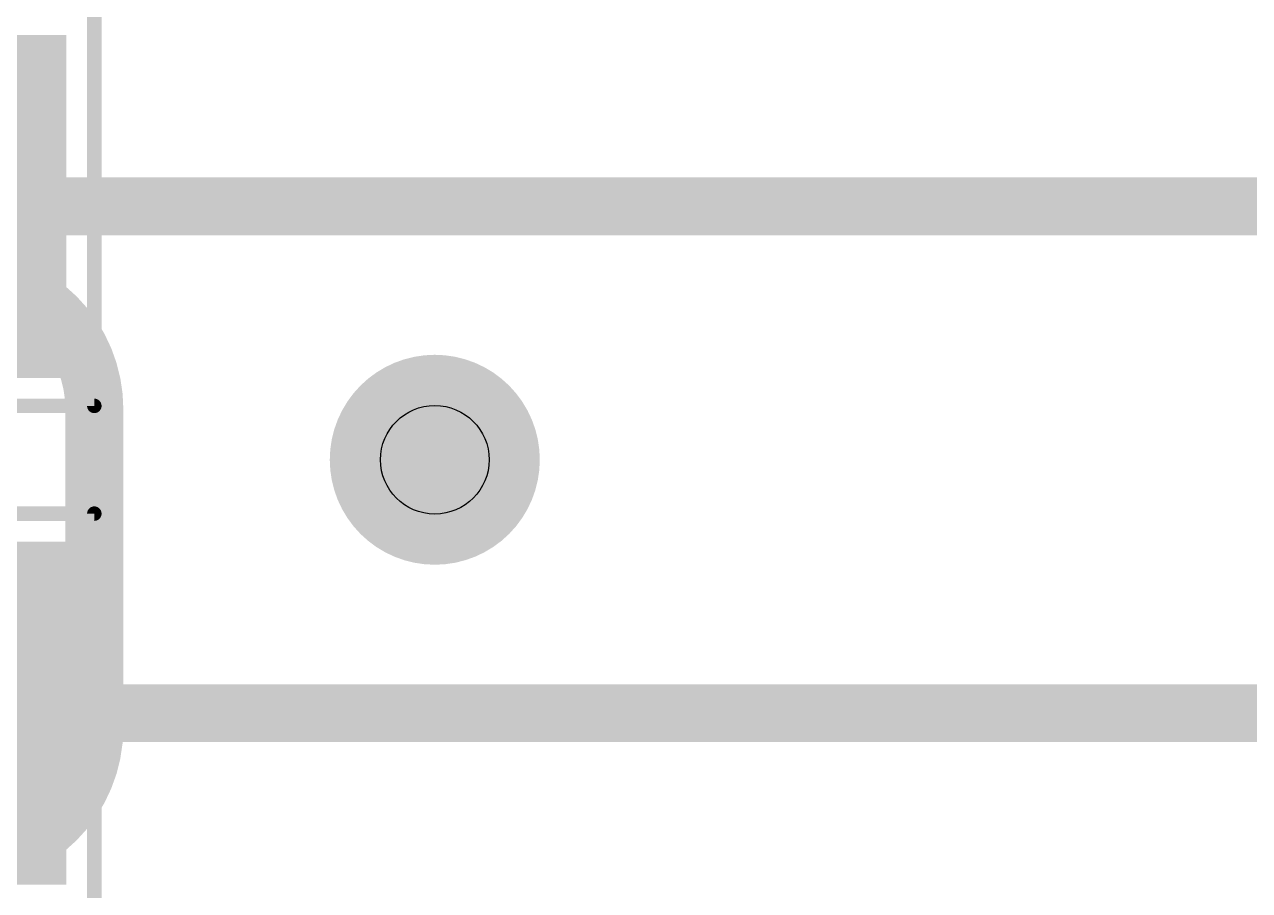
# Model space of a CAD drawing. Extents: x -33 to 74, y -22 to 37.
# Drawn here: x 14.182 to 18.478, y 16.65 to 19.688 of the extents above; entities that cross this region are included whole.
import ezdxf

# ---------------------------------------------------------------- set-up
doc = ezdxf.new("R2010")
doc.units = 0
for name, color, linetype in [('1', 12, 'CONTINUOUS'), ('18', 110, 'CONTINUOUS'), ('22', 40, 'CONTINUOUS'), ('29', 253, 'CONTINUOUS'), ('31', 253, 'CONTINUOUS'), ('39', 12, 'CONTINUOUS'), ('44', 253, 'CONTINUOUS')]:
    doc.layers.add(name, color=color, linetype=linetype)

# ---------------------------------------------------------------- blocks, each defined once
blk = doc.blocks.new('RECT')
blk.add_solid([(-0.5, -0.5), (0.5, -0.5), (-0.5, 0.5), (0.5, 0.5)])
blk = doc.blocks.new('ROUNDV')
at = {"const_width": 0.5}
blk.add_lwpolyline([(0, -0.25, 1), (0, 0.25, 1), (0, -0.25)], format="xyb", dxfattribs=at)

msp = doc.modelspace()

# ---------------------------------------------------------------- linework, layer by layer
at = {"layer": '1', "const_width": 0.2032}
for points in [[(13.677, 19.05), (19.304, 19.05)], [(19.05, 17.272), (13.677, 17.272)]]:
    msp.add_lwpolyline(points, dxfattribs=at)
at = {"layer": '22'}
for points, const_width in [([(14.4272, 18.3388, 0.4142), (13.97, 18.796)], 0.2032), ([(14.478, 18.3388, 1), (14.3764, 18.3388)], 0.1016), ([(14.3764, 18.3388, 1), (14.478, 18.3388)], 0.1016), ([(13.97, 16.764, 0.4142), (14.4272, 17.2212)], 0.2032), ([(14.478, 17.2212, 1), (14.3764, 17.2212)], 0.1016), ([(14.3764, 17.2212, 1), (14.478, 17.2212)], 0.1016)]:
    msp.add_lwpolyline(points, format="xyb", dxfattribs=dict(at, const_width=const_width))
at = {"layer": '22', "const_width": 0.2032}
msp.add_lwpolyline([(14.4272, 17.2212), (14.4272, 18.3388)], dxfattribs=at)
at = {"layer": '39', "const_width": 0.0508}
for points in [[(14.427, 19.75), (14.427, 18.35)], [(14.427, 18.35), (11.227, 18.35)], [(11.227, 17.972), (14.427, 17.972)], [(14.427, 17.972), (14.427, 16.572)]]:
    msp.add_lwpolyline(points, dxfattribs=at)
at = {"layer": '39', "const_width": 0.0254}
for points in [[(14.4143, 18.35, 1), (14.4397, 18.35)], [(14.427, 18.3373, 1), (14.427, 18.3627)], [(14.4397, 17.972, 1), (14.4143, 17.972)], [(14.427, 17.9593, 1), (14.427, 17.9847)]]:
    msp.add_lwpolyline(points, format="xyb", dxfattribs=at)
at = {"layer": '44'}
msp.add_circle((15.621, 18.161), 0.1905, dxfattribs=at)

# ---------------------------------------------------------------- block references
at = {"layer": '1', "xscale": 1.1, "rotation": 180}
for p in [(13.677, 19.05), (13.677, 17.272)]:
    msp.add_blockref('RECT', p, dxfattribs=at)
at = {"layer": '18', "xscale": 0.7366, "yscale": 0.7366}
msp.add_blockref('ROUNDV', (15.621, 18.161), dxfattribs=at)
msp.add_blockref('ROUNDV', (15.621, 18.161), dxfattribs=at)
at = {"layer": '29', "xscale": 1.3032, "yscale": 1.2032, "rotation": 180}
for p in [(13.677, 19.05), (13.677, 17.272)]:
    msp.add_blockref('RECT', p, dxfattribs=at)
at = {"layer": '31', "xscale": 1.1, "rotation": 180}
for p in [(13.677, 19.05), (13.677, 17.272)]:
    msp.add_blockref('RECT', p, dxfattribs=at)

doc.saveas('drawing.dxf')
